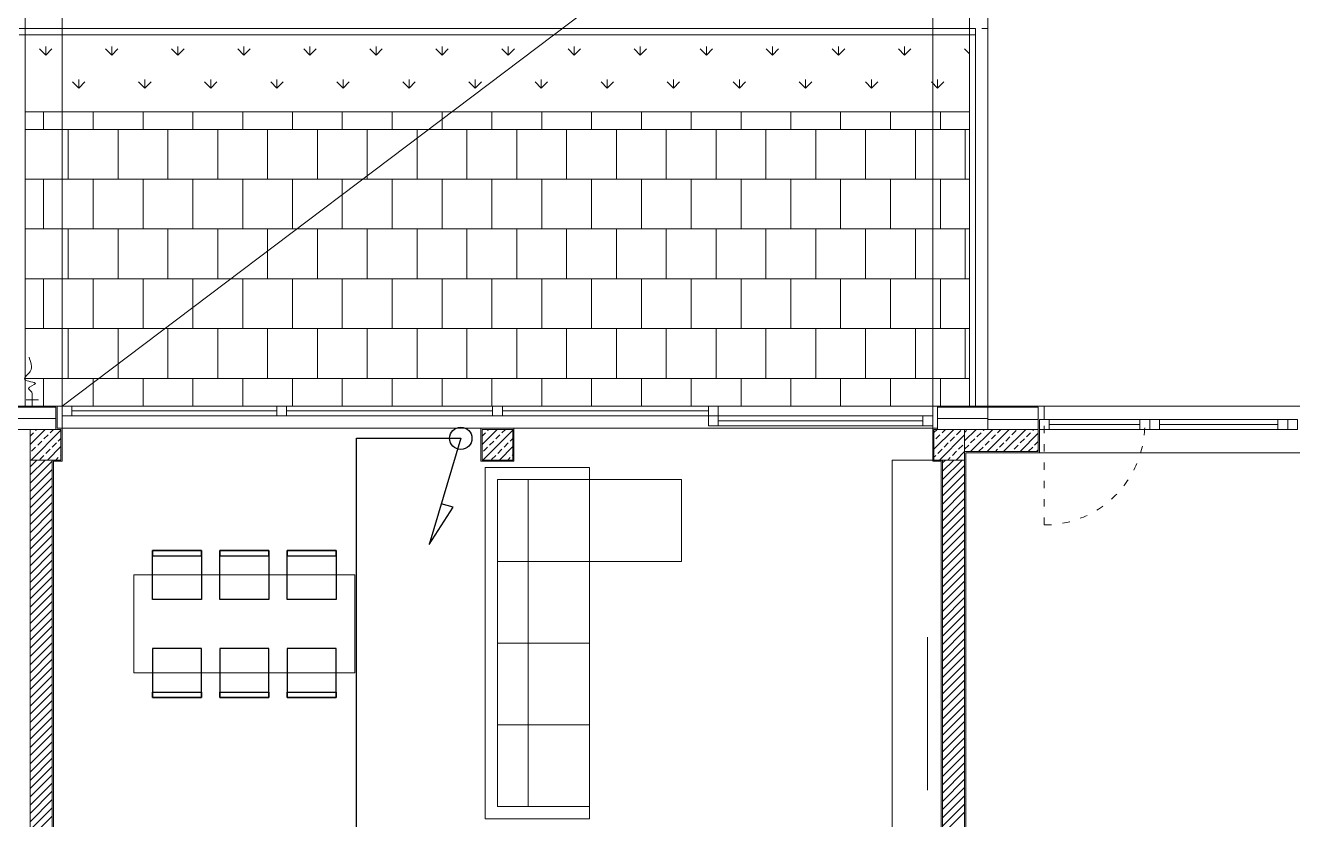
# Model space of a CAD drawing. Header units: millimetres. Extents: x 1780 to 154263, y -7240 to 17216.
# Drawn here: x 97663 to 98697, y 3969 to 4617 of the extents above; entities that cross this region are included whole.
import ezdxf
from ezdxf.enums import TextEntityAlignment as Align

# ---------------------------------------------------------------- set-up
doc = ezdxf.new("R2010")
doc.units = ezdxf.units.MM
doc.linetypes.add('ACAD_ISO03W100', pattern=[30, 12, -18])
for name, color, linetype, lineweight in [('2d_SX_aranżacja niedrukowana', 191, 'Continuous', 5), ('2d_SX_gruba przekroje', 90, 'Continuous', 20), ('2d_SX_instalacje szkic - woda', 140, 'Continuous', 5), ('2d_SX_oznaczenia', 40, 'Continuous', 0), ('2d_SX_stolarka okienna', 5, 'Continuous', 5), ('2d_SX_szraf', 251, 'Continuous', 0), ('2d_SX_warstwy', 181, 'Continuous', 9), ('2d_SX_widok', 10, 'Continuous', 9)]:
    doc.layers.add(name, color=color, linetype=linetype, lineweight=lineweight)
doc.layers.add('2d_SX_PZT_50% pow biol czynna', color=7, linetype='Continuous', lineweight=9, true_color=0x328217)
doc.layers.add('2d_SX_rewizja 18 września', color=210, linetype='Continuous')
doc.layers.add('60 instalacje elektryka', color=10, linetype='Continuous')
doc.styles.add('superhelix light', font='')
doc.styles.get('superhelix light').set_extended_font_data('Bahnschrift Light')
doc.linetypes.add('ZIGZAG', pattern='A,0.00254,-5.08,[131,ltypeshp.shx,S=5.08,R=0,X=-5.08,Y=0],-10.16,[131,ltypeshp.shx,S=5.08,R=180,X=5.08,Y=0],-5.08', length=20.32254)

# ---------------------------------------------------------------- blocks, each defined once
blk = doc.blocks.new('PDKLD 1 A')
at = {"color": 8}
for points in [[(75951.6, -13603.7), (75951.6, -13643.7), (75911.6, -13643.7), (75911.6, -13603.7)], [(75911.6, -13603.7), (75911.6, -13608.1), (75951.6, -13608.1), (75951.6, -13603.7), (75951.6, -13603.7)], [(76006.6, -13603.7), (76006.6, -13643.7), (75966.6, -13643.7), (75966.6, -13603.7)], [(75966.6, -13603.7), (75966.6, -13608.1), (76006.6, -13608.1), (76006.6, -13603.7), (76006.6, -13603.7)], [(76061.6, -13603.7), (76061.6, -13643.7), (76021.6, -13643.7), (76021.6, -13603.7)], [(76021.6, -13603.7), (76021.6, -13608.1), (76061.6, -13608.1), (76061.6, -13603.7), (76061.6, -13603.7)], [(75951.6, -13723.7), (75951.6, -13683.7), (75911.6, -13683.7), (75911.6, -13723.7)], [(76006.6, -13723.7), (76006.6, -13683.7), (75966.6, -13683.7), (75966.6, -13723.7)], [(76061.6, -13723.7), (76061.6, -13683.7), (76021.6, -13683.7), (76021.6, -13723.7)], [(75911.6, -13723.7), (75911.6, -13719.3), (75951.6, -13719.3), (75951.6, -13723.7), (75951.6, -13723.7)], [(75966.6, -13723.7), (75966.6, -13719.3), (76006.6, -13719.3), (76006.6, -13723.7), (76006.6, -13723.7)], [(76021.6, -13723.7), (76021.6, -13719.3), (76061.6, -13719.3), (76061.6, -13723.7), (76061.6, -13723.7)]]:
    blk.add_lwpolyline(points, close=True, dxfattribs=at)
at = {"layer": '2d_SX_aranżacja niedrukowana', "color": 8}
for p, q in [((76183, -13536), (76183, -13822.7)), ((76268, -13536), (76183, -13536)), ((76268, -13822.7), (76268, -13536)), ((76555, -13530), (76515, -13530)), ((76515, -13530), (76515, -13939)), ((76555, -13939), (76555, -13530)), ((76193, -13546), (76193, -13679.4)), ((76268, -13546), (76193, -13546)), ((76193, -13546), (76193, -13812.7)), ((76268, -13546), (76193, -13546)), ((76268, -13546), (76218, -13546)), ((76218, -13546), (76218, -13812.7)), ((76268, -13546), (76268, -13612.7)), ((76343, -13546), (76268, -13546)), ((76268, -13679.4), (76268, -13546)), ((76268, -13812.7), (76268, -13546)), ((76343, -13612.7), (76343, -13546)), ((76193, -13612.7), (76193, -13679.4)), ((76268, -13612.7), (76193, -13612.7)), ((76268, -13612.7), (76343, -13612.7)), ((76268, -13679.4), (76268, -13612.7)), ((75896.6, -13623.7), (76076.6, -13623.7)), ((75896.6, -13703.7), (75896.6, -13623.7)), ((76076.6, -13623.7), (76076.6, -13703.7)), ((76193, -13679.4), (76268, -13679.4)), ((76193, -13679.4), (76268, -13679.4)), ((76193, -13679.4), (76193, -13746)), ((76268, -13679.4), (76193, -13679.4)), ((76268, -13746), (76268, -13679.4)), ((76543.8, -13674.5), (76543.8, -13799.4)), ((76076.6, -13703.7), (75896.6, -13703.7)), ((76193, -13746), (76268, -13746)), ((76193, -13812.7), (76268, -13812.7)), ((76183, -13822.7), (76268, -13822.7))]:
    blk.add_line(p, q, dxfattribs=at)
at = {"layer": '2d_SX_gruba przekroje', "color": 8}
for p, q in [((75793, -13486), (75834, -13486)), ((75834, -13486), (75834, -13504)), ((76552, -13504), (76552, -13486)), ((76552, -13486), (76635, -13486)), ((76635, -13486), (76639, -13486)), ((76639, -13486), (76639, -13497)), ((76639, -13497), (76635, -13497)), ((76635, -13497), (76635, -13524)), ((75834, -13504), (75838, -13504)), ((75838, -13504), (75838, -13531)), ((76179.5, -13504), (76206.5, -13504)), ((76179.5, -13531), (76179.5, -13504)), ((76206.5, -13504), (76206.5, -13531)), ((76552, -13504), (76548, -13504)), ((76548, -13504), (76548, -13531)), ((76635, -13524), (76575, -13524)), ((76575, -13524), (76575, -14277)), ((75831, -13531), (75831, -14239)), ((75838, -13531), (75831, -13531)), ((76206.5, -13531), (76179.5, -13531)), ((76548, -13531), (76555, -13531)), ((76555, -13531), (76555, -14220))]:
    blk.add_line(p, q, dxfattribs=at)
at = {"layer": '2d_SX_instalacje szkic - woda', "color": 8}
for p, q in [((75813.7, -13486), (75813.7, -13476)), ((75818.7, -13481), (75808.7, -13481))]:
    blk.add_line(p, q, dxfattribs=at)
at = {"layer": '2d_SX_instalacje szkic - woda', "color": 8, "start_tangent": (0.020138, 0.999797), "end_tangent": (-0.22984, 0.973228)}
blk.add_spline([(75813.7, -13476), (75810.7, -13471.6), (75816.2, -13467.6), (75807.5, -13464.3), (75812, -13457.7), (75811.1, -13446)], degree=3, dxfattribs=at)
at = {"layer": '2d_SX_PZT_50% pow biol czynna', "color": 8}
for p, q in [((75808, -13246), (75808, -12895)), ((76578, -12895), (76578, -13246)), ((76578, -13246), (75808, -13246))]:
    blk.add_line(p, q, dxfattribs=at)
at = {"layer": '2d_SX_stolarka okienna', "color": 8}
for p, q in [((75834, -13504), (75834, -13486)), ((75834, -13486), (75838, -13486)), ((76552, -13486), (75834, -13486)), ((75834, -13486), (75834, -13504)), ((75838, -13486), (75838, -13504)), ((75846, -13486), (75838, -13486)), ((75838, -13486), (75838, -13494)), ((75846, -13494), (75846, -13486)), ((76013, -13486), (75846, -13486)), ((75846, -13486), (75846, -13494)), ((76013, -13494), (76013, -13486)), ((76013, -13486), (76021, -13486)), ((76013, -13494), (76013, -13486)), ((76021, -13486), (76013, -13486)), ((76013, -13486), (76013, -13494)), ((76021, -13486), (76021, -13494)), ((76021, -13494), (76021, -13486)), ((76189, -13486), (76021, -13486)), ((76021, -13486), (76021, -13494)), ((76197, -13486), (76189, -13486)), ((76189, -13486), (76189, -13494)), ((76189, -13494), (76189, -13486)), ((76189, -13486), (76197, -13486)), ((76189, -13494), (76189, -13486)), ((76197, -13494), (76197, -13486)), ((76197, -13494), (76197, -13486)), ((76197, -13486), (76365, -13486)), ((76197, -13486), (76197, -13494)), ((76365, -13494), (76365, -13486)), ((76365, -13486), (76373, -13486)), ((76365, -13486), (76365, -13494)), ((76373, -13486), (76373, -13494)), ((76548, -13486), (76548, -13504)), ((76552, -13486), (76548, -13486)), ((76552, -13504), (76552, -13486)), ((76552, -13504), (76552, -13486)), ((75838, -13494), (75846, -13494)), ((75838, -13494), (75838, -13494)), ((76013, -13490), (75846, -13490)), ((75846, -13494), (76013, -13494)), ((76021, -13494), (76013, -13494)), ((76013, -13494), (76021, -13494)), ((76013, -13494), (76013, -13494)), ((76189, -13490), (76021, -13490)), ((76021, -13494), (76021, -13494)), ((76021, -13494), (76189, -13494)), ((76189, -13494), (76197, -13494)), ((76189, -13494), (76189, -13494)), ((76197, -13494), (76189, -13494)), ((76197, -13490), (76365, -13490)), ((76365, -13494), (76197, -13494)), ((76197, -13494), (76197, -13494)), ((76373, -13494), (76365, -13494)), ((76365, -13494), (76365, -13502)), ((76373, -13494), (76365, -13494)), ((76373, -13502), (76373, -13494)), ((76373, -13502), (76373, -13494)), ((76373, -13494), (76540, -13494)), ((76373, -13494), (76373, -13494)), ((76540, -13502), (76540, -13494)), ((76540, -13494), (76548, -13494)), ((76540, -13494), (76540, -13502)), ((76548, -13494), (76548, -13502)), ((75838, -13504), (75834, -13504)), ((75834, -13504), (76552, -13504)), ((76365, -13502), (76373, -13502)), ((76365, -13502), (76365, -13502)), ((76373, -13498), (76540, -13498)), ((76540, -13502), (76373, -13502)), ((76548, -13502), (76540, -13502)), ((76548, -13502), (76548, -13502)), ((76548, -13504), (76552, -13504))]:
    blk.add_line(p, q, dxfattribs=at)
at = {"layer": '2d_SX_stolarka okienna', "color": 8, "linetype": 'ACAD_ISO03W100', "ltscale": 0.5}
blk.add_line((76639, -13583), (76639, -13501), dxfattribs=at)
at = {"layer": '2d_SX_stolarka okienna', "color": 8}
for points in [[(76635, -13505), (76643, -13505), (76643, -13497), (76635, -13497), (76635, -13505)], [(76643, -13505), (76643, -13497), (76717, -13497), (76717, -13505)], [(76725, -13505), (76717, -13505), (76717, -13497), (76725, -13497), (76725, -13505)], [(76725, -13505), (76733, -13505), (76733, -13497), (76725, -13497), (76725, -13505)], [(76733, -13505), (76733, -13497), (76829.5, -13497), (76829.5, -13505)], [(76837.5, -13505), (76829.5, -13505), (76829.5, -13497), (76837.5, -13497), (76837.5, -13505)], [(76837.5, -13505), (76845.5, -13505), (76845.5, -13497), (76837.5, -13497), (76837.5, -13505)]]:
    blk.add_lwpolyline(points, close=True, dxfattribs=at)
for points in [[(76643, -13501), (76717, -13501)], [(76733, -13501), (76829.5, -13501)]]:
    blk.add_lwpolyline(points, dxfattribs=at)
at = {"layer": '2d_SX_stolarka okienna', "color": 8, "linetype": 'ACAD_ISO03W100', "ltscale": 0.5}
blk.add_arc((76638.8, -13500.9), 82.1, 270.1168, 359.9514, dxfattribs=at)
at = {"layer": '2d_SX_szraf', "color": 8}
for p, q in [((75838, -13486), (75838, -12925)), ((76548, -12925), (76548, -13486)), ((75838, -13486), (76448, -13025))]:
    blk.add_line(p, q, dxfattribs=at)
at = {"layer": '2d_SX_szraf', "color": 8, "linetype": 'Continuous'}
for p, q in [((75824.6, -13199.6), (75819.5, -13194.5)), ((75824.6, -13199.6), (75824.6, -13192.5)), ((75824.6, -13199.6), (75829.6, -13194.5)), ((75878.5, -13199.6), (75873.4, -13194.5)), ((75878.5, -13199.6), (75878.5, -13192.5)), ((75878.5, -13199.6), (75883.5, -13194.5)), ((75932.4, -13199.6), (75927.3, -13194.5)), ((75932.4, -13199.6), (75932.4, -13192.5)), ((75932.4, -13199.6), (75937.4, -13194.5)), ((75986.2, -13199.6), (75981.2, -13194.5)), ((75986.2, -13199.6), (75986.2, -13192.5)), ((75986.2, -13199.6), (75991.3, -13194.5)), ((76040.1, -13199.6), (76035.1, -13194.5)), ((76040.1, -13199.6), (76040.1, -13192.5)), ((76040.1, -13199.6), (76045.2, -13194.5)), ((76094, -13199.6), (76089, -13194.5)), ((76094, -13199.6), (76094, -13192.5)), ((76094, -13199.6), (76099.1, -13194.5)), ((76147.9, -13199.6), (76142.8, -13194.5)), ((76147.9, -13199.6), (76147.9, -13192.5)), ((76147.9, -13199.6), (76152.9, -13194.5)), ((76201.8, -13199.6), (76196.7, -13194.5)), ((76201.8, -13199.6), (76201.8, -13192.5)), ((76201.8, -13199.6), (76206.8, -13194.5)), ((76255.6, -13199.6), (76250.6, -13194.5)), ((76255.6, -13199.6), (76255.6, -13192.5)), ((76255.6, -13199.6), (76260.7, -13194.5)), ((76309.5, -13199.6), (76304.5, -13194.5)), ((76309.5, -13199.6), (76309.5, -13192.5)), ((76309.5, -13199.6), (76314.6, -13194.5)), ((76363.4, -13199.6), (76358.4, -13194.5)), ((76363.4, -13199.6), (76363.4, -13192.5)), ((76363.4, -13199.6), (76368.5, -13194.5)), ((76417.3, -13199.6), (76412.2, -13194.5)), ((76417.3, -13199.6), (76417.3, -13192.5)), ((76417.3, -13199.6), (76422.3, -13194.5)), ((76471.2, -13199.6), (76466.1, -13194.5)), ((76471.2, -13199.6), (76471.2, -13192.5)), ((76471.2, -13199.6), (76476.2, -13194.5)), ((76525.1, -13199.6), (76520, -13194.5)), ((76525.1, -13199.6), (76525.1, -13192.5)), ((76525.1, -13199.6), (76530.1, -13194.5)), ((76578, -13198.7), (76573.9, -13194.5)), ((75851.5, -13226.5), (75846.5, -13221.5)), ((75851.5, -13226.5), (75851.5, -13219.4)), ((75851.5, -13226.5), (75856.6, -13221.5)), ((75905.4, -13226.5), (75900.4, -13221.5)), ((75905.4, -13226.5), (75905.4, -13219.4)), ((75905.4, -13226.5), (75910.5, -13221.5)), ((75959.3, -13226.5), (75954.2, -13221.5)), ((75959.3, -13226.5), (75959.3, -13219.4)), ((75959.3, -13226.5), (75964.3, -13221.5)), ((76013.2, -13226.5), (76008.1, -13221.5)), ((76013.2, -13226.5), (76013.2, -13219.4)), ((76013.2, -13226.5), (76018.2, -13221.5)), ((76067.1, -13226.5), (76062, -13221.5)), ((76067.1, -13226.5), (76067.1, -13219.4)), ((76067.1, -13226.5), (76072.1, -13221.5)), ((76120.9, -13226.5), (76115.9, -13221.5)), ((76120.9, -13226.5), (76120.9, -13219.4)), ((76120.9, -13226.5), (76126, -13221.5)), ((76174.8, -13226.5), (76169.8, -13221.5)), ((76174.8, -13226.5), (76174.8, -13219.4)), ((76174.8, -13226.5), (76179.9, -13221.5)), ((76228.7, -13226.5), (76223.7, -13221.5)), ((76228.7, -13226.5), (76228.7, -13219.4)), ((76228.7, -13226.5), (76233.8, -13221.5)), ((76282.6, -13226.5), (76277.5, -13221.5)), ((76282.6, -13226.5), (76282.6, -13219.4)), ((76282.6, -13226.5), (76287.6, -13221.5)), ((76336.5, -13226.5), (76331.4, -13221.5)), ((76336.5, -13226.5), (76336.5, -13219.4)), ((76336.5, -13226.5), (76341.5, -13221.5)), ((76390.4, -13226.5), (76385.3, -13221.5)), ((76390.4, -13226.5), (76390.4, -13219.4)), ((76390.4, -13226.5), (76395.4, -13221.5)), ((76444.2, -13226.5), (76439.2, -13221.5)), ((76444.2, -13226.5), (76444.2, -13219.4)), ((76444.2, -13226.5), (76449.3, -13221.5)), ((76498.1, -13226.5), (76493.1, -13221.5)), ((76498.1, -13226.5), (76498.1, -13219.4)), ((76498.1, -13226.5), (76503.2, -13221.5)), ((76552, -13226.5), (76546.9, -13221.5)), ((76552, -13226.5), (76552, -13219.4)), ((76552, -13226.5), (76557, -13221.5)), ((75822.7, -13260.2), (75822.7, -13246)), ((75863.3, -13260.2), (75863.3, -13246)), ((75904, -13260.2), (75904, -13246)), ((75944.6, -13260.2), (75944.6, -13246)), ((75985.3, -13260.2), (75985.3, -13246)), ((76025.9, -13260.2), (76025.9, -13246)), ((76066.5, -13260.2), (76066.5, -13246)), ((76107.2, -13260.2), (76107.2, -13246)), ((76147.8, -13260.2), (76147.8, -13246)), ((76188.5, -13260.2), (76188.5, -13246)), ((76229.1, -13260.2), (76229.1, -13246)), ((76269.7, -13260.2), (76269.7, -13246)), ((76310.4, -13260.2), (76310.4, -13246)), ((76351, -13260.2), (76351, -13246)), ((76391.7, -13260.2), (76391.7, -13246)), ((76432.3, -13260.2), (76432.3, -13246)), ((76472.9, -13260.2), (76472.9, -13246)), ((76513.6, -13260.2), (76513.6, -13246)), ((76554.2, -13260.2), (76554.2, -13246)), ((75808, -13260.2), (76578, -13260.2)), ((75843, -13300.8), (75843, -13260.2)), ((75883.7, -13300.8), (75883.7, -13260.2)), ((75924.3, -13300.8), (75924.3, -13260.2)), ((75964.9, -13300.8), (75964.9, -13260.2)), ((76005.6, -13300.8), (76005.6, -13260.2)), ((76046.2, -13300.8), (76046.2, -13260.2)), ((76086.9, -13300.8), (76086.9, -13260.2)), ((76127.5, -13300.8), (76127.5, -13260.2)), ((76168.1, -13300.8), (76168.1, -13260.2)), ((76208.8, -13300.8), (76208.8, -13260.2)), ((76249.4, -13300.8), (76249.4, -13260.2)), ((76290.1, -13300.8), (76290.1, -13260.2)), ((76330.7, -13300.8), (76330.7, -13260.2)), ((76371.3, -13300.8), (76371.3, -13260.2)), ((76412, -13300.8), (76412, -13260.2)), ((76452.6, -13300.8), (76452.6, -13260.2)), ((76493.3, -13300.8), (76493.3, -13260.2)), ((76533.9, -13300.8), (76533.9, -13260.2)), ((76574.5, -13300.8), (76574.5, -13260.2)), ((75808, -13300.8), (76578, -13300.8)), ((75822.7, -13341.5), (75822.7, -13300.8)), ((75863.3, -13341.5), (75863.3, -13300.8)), ((75904, -13341.5), (75904, -13300.8)), ((75944.6, -13341.5), (75944.6, -13300.8)), ((75985.3, -13341.5), (75985.3, -13300.8)), ((76025.9, -13341.5), (76025.9, -13300.8)), ((76066.5, -13341.5), (76066.5, -13300.8)), ((76107.2, -13341.5), (76107.2, -13300.8)), ((76147.8, -13341.5), (76147.8, -13300.8)), ((76188.5, -13341.5), (76188.5, -13300.8)), ((76229.1, -13341.5), (76229.1, -13300.8)), ((76269.7, -13341.5), (76269.7, -13300.8)), ((76310.4, -13341.5), (76310.4, -13300.8)), ((76351, -13341.5), (76351, -13300.8)), ((76391.7, -13341.5), (76391.7, -13300.8)), ((76432.3, -13341.5), (76432.3, -13300.8)), ((76472.9, -13341.5), (76472.9, -13300.8)), ((76513.6, -13341.5), (76513.6, -13300.8)), ((76554.2, -13341.5), (76554.2, -13300.8)), ((75808, -13341.5), (76578, -13341.5)), ((75843, -13382.1), (75843, -13341.5)), ((75883.7, -13382.1), (75883.7, -13341.5)), ((75924.3, -13382.1), (75924.3, -13341.5)), ((75964.9, -13382.1), (75964.9, -13341.5)), ((76005.6, -13382.1), (76005.6, -13341.5)), ((76046.2, -13382.1), (76046.2, -13341.5)), ((76086.9, -13382.1), (76086.9, -13341.5)), ((76127.5, -13382.1), (76127.5, -13341.5)), ((76168.1, -13382.1), (76168.1, -13341.5)), ((76208.8, -13382.1), (76208.8, -13341.5)), ((76249.4, -13382.1), (76249.4, -13341.5)), ((76290.1, -13382.1), (76290.1, -13341.5)), ((76330.7, -13382.1), (76330.7, -13341.5)), ((76371.3, -13382.1), (76371.3, -13341.5)), ((76412, -13382.1), (76412, -13341.5)), ((76452.6, -13382.1), (76452.6, -13341.5)), ((76493.3, -13382.1), (76493.3, -13341.5)), ((76533.9, -13382.1), (76533.9, -13341.5)), ((76574.5, -13382.1), (76574.5, -13341.5)), ((75808, -13382.1), (76578, -13382.1)), ((75822.7, -13422.7), (75822.7, -13382.1)), ((75863.3, -13422.7), (75863.3, -13382.1)), ((75904, -13422.7), (75904, -13382.1)), ((75944.6, -13422.7), (75944.6, -13382.1)), ((75985.3, -13422.7), (75985.3, -13382.1)), ((76025.9, -13422.7), (76025.9, -13382.1)), ((76066.5, -13422.7), (76066.5, -13382.1)), ((76107.2, -13422.7), (76107.2, -13382.1)), ((76147.8, -13422.7), (76147.8, -13382.1)), ((76188.5, -13422.7), (76188.5, -13382.1)), ((76229.1, -13422.7), (76229.1, -13382.1)), ((76269.7, -13422.7), (76269.7, -13382.1)), ((76310.4, -13422.7), (76310.4, -13382.1)), ((76351, -13422.7), (76351, -13382.1)), ((76391.7, -13422.7), (76391.7, -13382.1)), ((76432.3, -13422.7), (76432.3, -13382.1)), ((76472.9, -13422.7), (76472.9, -13382.1)), ((76513.6, -13422.7), (76513.6, -13382.1)), ((76554.2, -13422.7), (76554.2, -13382.1)), ((75808, -13422.7), (76578, -13422.7)), ((75843, -13463.4), (75843, -13422.7)), ((75883.7, -13463.4), (75883.7, -13422.7)), ((75924.3, -13463.4), (75924.3, -13422.7)), ((75964.9, -13463.4), (75964.9, -13422.7)), ((76005.6, -13463.4), (76005.6, -13422.7)), ((76046.2, -13463.4), (76046.2, -13422.7)), ((76086.9, -13463.4), (76086.9, -13422.7)), ((76127.5, -13463.4), (76127.5, -13422.7)), ((76168.1, -13463.4), (76168.1, -13422.7)), ((76208.8, -13463.4), (76208.8, -13422.7)), ((76249.4, -13463.4), (76249.4, -13422.7)), ((76290.1, -13463.4), (76290.1, -13422.7)), ((76330.7, -13463.4), (76330.7, -13422.7)), ((76371.3, -13463.4), (76371.3, -13422.7)), ((76412, -13463.4), (76412, -13422.7)), ((76452.6, -13463.4), (76452.6, -13422.7)), ((76493.3, -13463.4), (76493.3, -13422.7)), ((76533.9, -13463.4), (76533.9, -13422.7)), ((76574.5, -13463.4), (76574.5, -13422.7)), ((75808, -13463.4), (76578, -13463.4)), ((75822.7, -13486), (75822.7, -13463.4)), ((75863.3, -13486), (75863.3, -13463.4)), ((75904, -13486), (75904, -13463.4)), ((75944.6, -13486), (75944.6, -13463.4)), ((75985.3, -13486), (75985.3, -13463.4)), ((76025.9, -13486), (76025.9, -13463.4)), ((76066.5, -13486), (76066.5, -13463.4)), ((76107.2, -13486), (76107.2, -13463.4)), ((76147.8, -13486), (76147.8, -13463.4)), ((76188.5, -13486), (76188.5, -13463.4)), ((76229.1, -13486), (76229.1, -13463.4)), ((76269.7, -13486), (76269.7, -13463.4)), ((76310.4, -13486), (76310.4, -13463.4)), ((76351, -13486), (76351, -13463.4)), ((76391.7, -13486), (76391.7, -13463.4)), ((76432.3, -13486), (76432.3, -13463.4)), ((76472.9, -13486), (76472.9, -13463.4)), ((76513.6, -13486), (76513.6, -13463.4)), ((76554.2, -13486), (76554.2, -13463.4)), ((75812, -13517.2), (75824.2, -13505)), ((75812, -13510.5), (75814.7, -13507.7)), ((75812.7, -13530), (75837, -13505.7)), ((75816.4, -13506), (75817.5, -13505)), ((75828.2, -13507.7), (75831, -13505)), ((76180.5, -13517.2), (76192.7, -13505)), ((76180.5, -13510.5), (76183.2, -13507.7)), ((76181.2, -13530), (76205.5, -13505.7)), ((76184.9, -13506), (76186, -13505)), ((76196.7, -13507.7), (76199.5, -13505)), ((76549, -13507.6), (76551.6, -13505)), ((76549, -13521.1), (76565.1, -13505)), ((76555.6, -13507.7), (76558.4, -13505)), ((76567.4, -13509.4), (76570.8, -13506)), ((76574, -13514.3), (76583.4, -13505)), ((76574, -13507.6), (76575.6, -13506)), ((76578.9, -13523), (76596.9, -13505)), ((76584, -13511.1), (76587.4, -13507.7)), ((76589, -13506), (76590.1, -13505)), ((76592.3, -13523), (76610.3, -13505)), ((76600.8, -13507.7), (76603.6, -13505)), ((76605.8, -13523), (76623.8, -13505)), ((76612.6, -13509.4), (76616, -13506)), ((76624.4, -13511.1), (76627.8, -13507.7)), ((76629.5, -13506), (76630.5, -13505)), ((75818.1, -13517.8), (75821.5, -13514.5)), ((75823.2, -13512.8), (75826.5, -13509.4)), ((75829.9, -13519.5), (75833.3, -13516.1)), ((75834.9, -13514.5), (75837, -13512.4)), ((76186.6, -13517.8), (76190, -13514.5)), ((76191.7, -13512.8), (76195, -13509.4)), ((76198.4, -13519.5), (76201.8, -13516.1)), ((76203.4, -13514.5), (76205.5, -13512.4)), ((76550.6, -13512.8), (76553.9, -13509.4)), ((76553.6, -13530), (76574, -13509.5)), ((76557.3, -13519.5), (76560.7, -13516.1)), ((76562.3, -13514.5), (76565.7, -13511.1)), ((76569.1, -13521.2), (76572.5, -13517.8)), ((76574, -13521.1), (76577.3, -13517.8)), ((76578.9, -13516.1), (76582.3, -13512.8)), ((76590.7, -13517.8), (76594.1, -13514.5)), ((76595.8, -13512.8), (76599.1, -13509.4)), ((76602.5, -13519.5), (76605.9, -13516.1)), ((76607.6, -13514.5), (76610.9, -13511.1)), ((76614.3, -13521.2), (76617.7, -13517.8)), ((76619.3, -13523), (76634, -13508.2)), ((76619.3, -13516.1), (76622.7, -13512.8)), ((76631.1, -13517.8), (76634, -13515)), ((75813.1, -13522.9), (75816.4, -13519.5)), ((75819.8, -13529.6), (75823.2, -13526.3)), ((75824.8, -13524.6), (75828.2, -13521.2)), ((75826.2, -13530), (75837, -13519.1)), ((75832.9, -13530), (75834.9, -13527.9)), ((75836.6, -13526.3), (75837, -13525.9)), ((76181.6, -13522.9), (76184.9, -13519.5)), ((76188.3, -13529.6), (76191.7, -13526.3)), ((76193.3, -13524.6), (76196.7, -13521.2)), ((76194.7, -13530), (76205.5, -13519.1)), ((76201.4, -13530), (76203.4, -13527.9)), ((76205.1, -13526.3), (76205.5, -13525.9)), ((76549, -13527.8), (76550.6, -13526.3)), ((76552.2, -13524.6), (76555.6, -13521.2)), ((76560.3, -13530), (76562.3, -13527.9)), ((76564, -13526.3), (76567.4, -13522.9)), ((76567.1, -13530), (76574, -13523)), ((76585.7, -13522.9), (76589, -13519.5)), ((76599.1, -13523), (76600.8, -13521.2)), ((76612.5, -13523), (76612.6, -13522.9)), ((76626.1, -13522.9), (76629.5, -13519.5)), ((76632.7, -13523), (76634, -13521.7)), ((75812, -13535.5), (75817.5, -13530)), ((75812, -13542.2), (75824.3, -13530)), ((75812, -13548.9), (75830, -13530.9)), ((75812, -13555.7), (75830, -13537.7)), ((76556, -13532.3), (76558.4, -13530)), ((76556, -13539.1), (76565.1, -13530)), ((76556, -13545.8), (76571.9, -13530)), ((76556, -13552.5), (76574, -13534.5)), ((76573.8, -13530), (76574, -13529.7)), ((75812, -13562.4), (75830, -13544.4)), ((76556, -13559.3), (76574, -13541.3)), ((76556, -13566), (76574, -13548)), ((75812, -13569.1), (75830, -13551.1)), ((75812, -13575.9), (75830, -13557.9)), ((76556, -13572.7), (76574, -13554.7)), ((75812, -13582.6), (75830, -13564.6)), ((76556, -13579.5), (76574, -13561.5)), ((76556, -13586.2), (76574, -13568.2)), ((75812, -13589.3), (75830, -13571.3)), ((75812, -13596.1), (75830, -13578.1)), ((76556, -13593), (76574, -13575)), ((75812, -13602.8), (75830, -13584.8)), ((76556, -13599.7), (76574, -13581.7)), ((76556, -13606.4), (76574, -13588.4)), ((75812, -13609.6), (75830, -13591.6)), ((75812, -13616.3), (75830, -13598.3)), ((76556, -13613.2), (76574, -13595.2)), ((75812, -13623), (75830, -13605)), ((76556, -13619.9), (76574, -13601.9)), ((76556, -13626.6), (76574, -13608.6)), ((75812, -13629.8), (75830, -13611.8)), ((75812, -13636.5), (75830, -13618.5)), ((76556, -13633.4), (76574, -13615.4)), ((75812, -13643.2), (75830, -13625.2)), ((76556, -13640.1), (76574, -13622.1)), ((76556, -13646.8), (76574, -13628.8)), ((75812, -13650), (75830, -13632)), ((75812, -13656.7), (75830, -13638.7)), ((76556, -13653.6), (76574, -13635.6)), ((75812, -13663.4), (75830, -13645.4)), ((75812, -13670.2), (75830, -13652.2)), ((76556, -13660.3), (76574, -13642.3)), ((76556, -13667), (76574, -13649)), ((75812, -13676.9), (75830, -13658.9)), ((76556, -13673.8), (76574, -13655.8)), ((76556, -13680.5), (76574, -13662.5)), ((75812, -13683.6), (75830, -13665.6)), ((75812, -13690.4), (75830, -13672.4)), ((76556, -13687.2), (76574, -13669.2)), ((75812, -13697.1), (75830, -13679.1)), ((76556, -13694), (76574, -13676)), ((76556, -13700.7), (76574, -13682.7)), ((75812, -13703.8), (75830, -13685.8)), ((75812, -13710.6), (75830, -13692.6)), ((76556, -13707.5), (76574, -13689.5)), ((75812, -13717.3), (75830, -13699.3)), ((76556, -13714.2), (76574, -13696.2)), ((76556, -13720.9), (76574, -13702.9)), ((75812, -13724), (75830, -13706)), ((75812, -13730.8), (75830, -13712.8)), ((76556, -13727.7), (76574, -13709.7)), ((75812, -13737.5), (75830, -13719.5)), ((76556, -13734.4), (76574, -13716.4)), ((76556, -13741.1), (76574, -13723.1)), ((75812, -13744.3), (75830, -13726.3)), ((75812, -13751), (75830, -13733)), ((76556, -13747.9), (76574, -13729.9)), ((75812, -13757.7), (75830, -13739.7)), ((76556, -13754.6), (76574, -13736.6)), ((76556, -13761.3), (76574, -13743.3)), ((75812, -13764.5), (75830, -13746.5)), ((75812, -13771.2), (75830, -13753.2)), ((76556, -13768.1), (76574, -13750.1)), ((75812, -13777.9), (75830, -13759.9)), ((76556, -13774.8), (76574, -13756.8)), ((76556, -13781.5), (76574, -13763.5)), ((75812, -13784.7), (75830, -13766.7)), ((75812, -13791.4), (75830, -13773.4)), ((76556, -13788.3), (76574, -13770.3)), ((75812, -13798.1), (75830, -13780.1)), ((75812, -13804.9), (75830, -13786.9)), ((76556, -13795), (76574, -13777)), ((76556, -13801.7), (76574, -13783.7)), ((75812, -13811.6), (75830, -13793.6)), ((76556, -13808.5), (76574, -13790.5)), ((76556, -13815.2), (76574, -13797.2)), ((75812, -13818.3), (75830, -13800.3)), ((75812, -13825.1), (75830, -13807.1)), ((76556, -13821.9), (76574, -13803.9)), ((75812, -13831.8), (75830, -13813.8)), ((76556, -13828.7), (76574, -13810.7)), ((76556, -13835.4), (76574, -13817.4)), ((75812, -13838.5), (75830, -13820.5))]:
    blk.add_line(p, q, dxfattribs=at)
at = {"layer": '2d_SX_szraf', "color": 8, "linetype": 'ZIGZAG'}
for p, q in [((75794, -13496), (75833, -13496)), ((76552, -13496), (76593, -13496)), ((76593, -13497), (76634, -13497))]:
    blk.add_line(p, q, dxfattribs=at)
at = {"layer": '2d_SX_warstwy', "color": 8}
for p, q in [((75796, -13487), (75833, -13487)), ((75833, -13487), (75833, -13505)), ((76593, -13487), (76552, -13487)), ((76552, -13487), (76552, -13505)), ((76634, -13487), (76593, -13487)), ((76593, -13487), (76593, -13505)), ((76593, -13505), (76593, -13487)), ((76634, -13505), (76634, -13487)), ((75833, -13505), (75794, -13505)), ((75796, -13505), (75812, -13505)), ((75812, -13505), (75837, -13505)), ((75812, -13530), (75812, -13505)), ((75837, -13505), (75837, -13530)), ((76180.5, -13505), (76205.5, -13505)), ((76180.5, -13530), (76180.5, -13505)), ((76205.5, -13505), (76205.5, -13530)), ((76574, -13505), (76549, -13505)), ((76549, -13505), (76549, -13530)), ((76552, -13505), (76593, -13505)), ((76574, -13505), (76634, -13505)), ((76574, -13523), (76574, -13505)), ((76574, -13530), (76574, -13505)), ((76593, -13505), (76634, -13505)), ((76634, -13505), (76634, -13523)), ((76634, -13523), (76574, -13523)), ((75837, -13530), (75812, -13530)), ((75812, -14258), (75812, -13530)), ((75812, -13530), (75830, -13530)), ((75830, -13530), (75830, -14240)), ((76205.5, -13530), (76180.5, -13530)), ((76549, -13530), (76574, -13530)), ((76556, -13530), (76556, -14240)), ((76574, -13530), (76556, -13530)), ((76574, -14270), (76574, -13530))]:
    blk.add_line(p, q, dxfattribs=at)
at = {"layer": '2d_SX_widok', "color": 8, "ltscale": 0.5}
for p, q in [((76593, -12880), (76593, -13486)), ((75808, -13246), (75808, -12895)), ((76578, -12895), (76578, -13246)), ((75803, -13183), (76583, -13183)), ((76583, -13183), (76583, -13486)), ((76578, -13246), (75808, -13246)), ((76578, -13246), (75808, -13246)), ((75808, -13246), (75808, -13486)), ((76578, -13486), (76578, -13246)), ((75808, -13486), (76578, -13486)), ((76635, -13486), (77040, -13486)), ((76635, -13524), (76635, -13497)), ((77040, -13524), (76635, -13524))]:
    blk.add_line(p, q, dxfattribs=at)
at = {"layer": '2d_SX_widok', "color": 8}
for p, q in [((75808, -13486), (75808, -12895)), ((76578, -12895), (76578, -13486)), ((75803, -13178), (76583, -13178)), ((76583, -13178), (76583, -13486))]:
    blk.add_line(p, q, dxfattribs=at)
at = {"layer": '2d_SX_widok', "color": 8, "linetype": 'ACAD_ISO03W100', "ltscale": 0.5}
for p, q in [((75793, -13178), (76593, -13178)), ((75793, -13178), (76593, -13178)), ((75793, -13178), (76593, -13178)), ((76593, -13178), (76593, -13486))]:
    blk.add_line(p, q, dxfattribs=at)
at = {"layer": '2d_SX_oznaczenia', "color": 8, "style": 'superhelix light', "text_generation_flag": 4}
for p in [(78013.7, -13848.8), (78242.4, -14015.6), (77387.3, -14164.7)]:
    blk.add_attdef('NUMER', text='', height=12, rotation=180, dxfattribs=at).set_placement(p, align=Align.MIDDLE_CENTER)

msp = doc.modelspace()

# ---------------------------------------------------------------- linework, layer by layer
at = {"layer": '60 instalacje elektryka', "lineweight": 30}
for points in [[(97905.6, 3551.1), (97905.6, 3655.7), (97933.6, 3655.7), (97933.6, 4279.8), (98018.5, 4279.8)], [(98018.5, 4279.8), (97992.7, 4193.2), (98012.2, 4223.6), (98002.6, 4226.4)]]:
    msp.add_lwpolyline(points, dxfattribs=at)
msp.add_circle((98018.5, 4279.8), 9.14, dxfattribs=at)

# ---------------------------------------------------------------- block references
at = {"layer": '2d_SX_rewizja 18 września'}
msp.add_blockref('PDKLD 1 A', (21855.4, 17792.1), dxfattribs=at)

doc.saveas('drawing.dxf')
